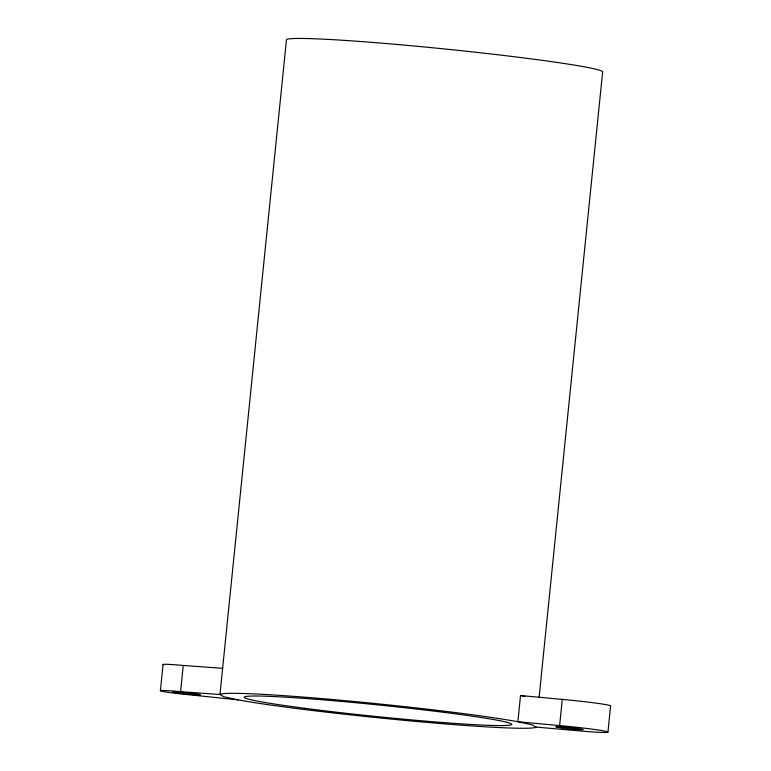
<?xml version="1.0" encoding="UTF-8"?>
<svg xmlns="http://www.w3.org/2000/svg" width="771" height="771" viewBox="0 0 771 771"><rect width="100%" height="100%" fill="white"/><g stroke="black" fill="none" stroke-linecap="round" stroke-linejoin="round"><path stroke-width="1.16" d="M160.397 690.691L163.057 664.496M180.597 691.645L219.966 694.517A158.99 6.939 5.8 0 1 342.806 700.434A158.99 6.939 5.8 0 1 517.861 721.723L559.611 725.588A38.695 1.687 5.8 0 1 606.661 731.563A38.695 1.687 5.8 0 1 579.281 730.86L536.086 727.092A158.99 6.939 5.8 0 1 413.246 721.164A158.99 6.939 5.8 0 1 238.191 699.885L192.615 695.114A26.359 1.147 5.8 0 1 161.081 691.057A26.359 1.147 5.8 0 1 180.597 691.645L183.257 665.45L222.626 668.322M607.943 732.132L610.603 705.937A38.695 1.687 5.8 0 0 562.271 699.393L520.521 695.529L517.861 721.723L532.231 724.885L536.086 727.092M539.112 697.302L602.614 72.214A158.99 6.939 5.8 0 0 450.437 49.556A158.99 6.939 5.8 0 0 286.484 39.639L219.966 694.517L223.821 696.724L238.191 699.885M559.611 725.588L562.271 699.393M520.521 695.529L524.935 696.502M163.741 664.862A26.359 1.147 5.8 0 1 183.257 665.45M304.661 708.289A134.414 5.86 5.8 0 0 511.53 724.673A134.414 5.86 5.8 0 0 317.893 699.442A134.414 5.86 5.8 0 0 304.661 708.289M562.204 728.007A13.839 0.607 5.8 0 0 583.204 729.636A13.839 0.607 5.8 0 0 562.926 727.024A13.839 0.607 5.8 0 0 562.204 728.007M179.364 693.168A13.839 0.607 5.8 0 0 200.364 694.796A13.839 0.607 5.8 0 0 180.096 692.185A13.839 0.607 5.8 0 0 179.364 693.168"/></g></svg>
